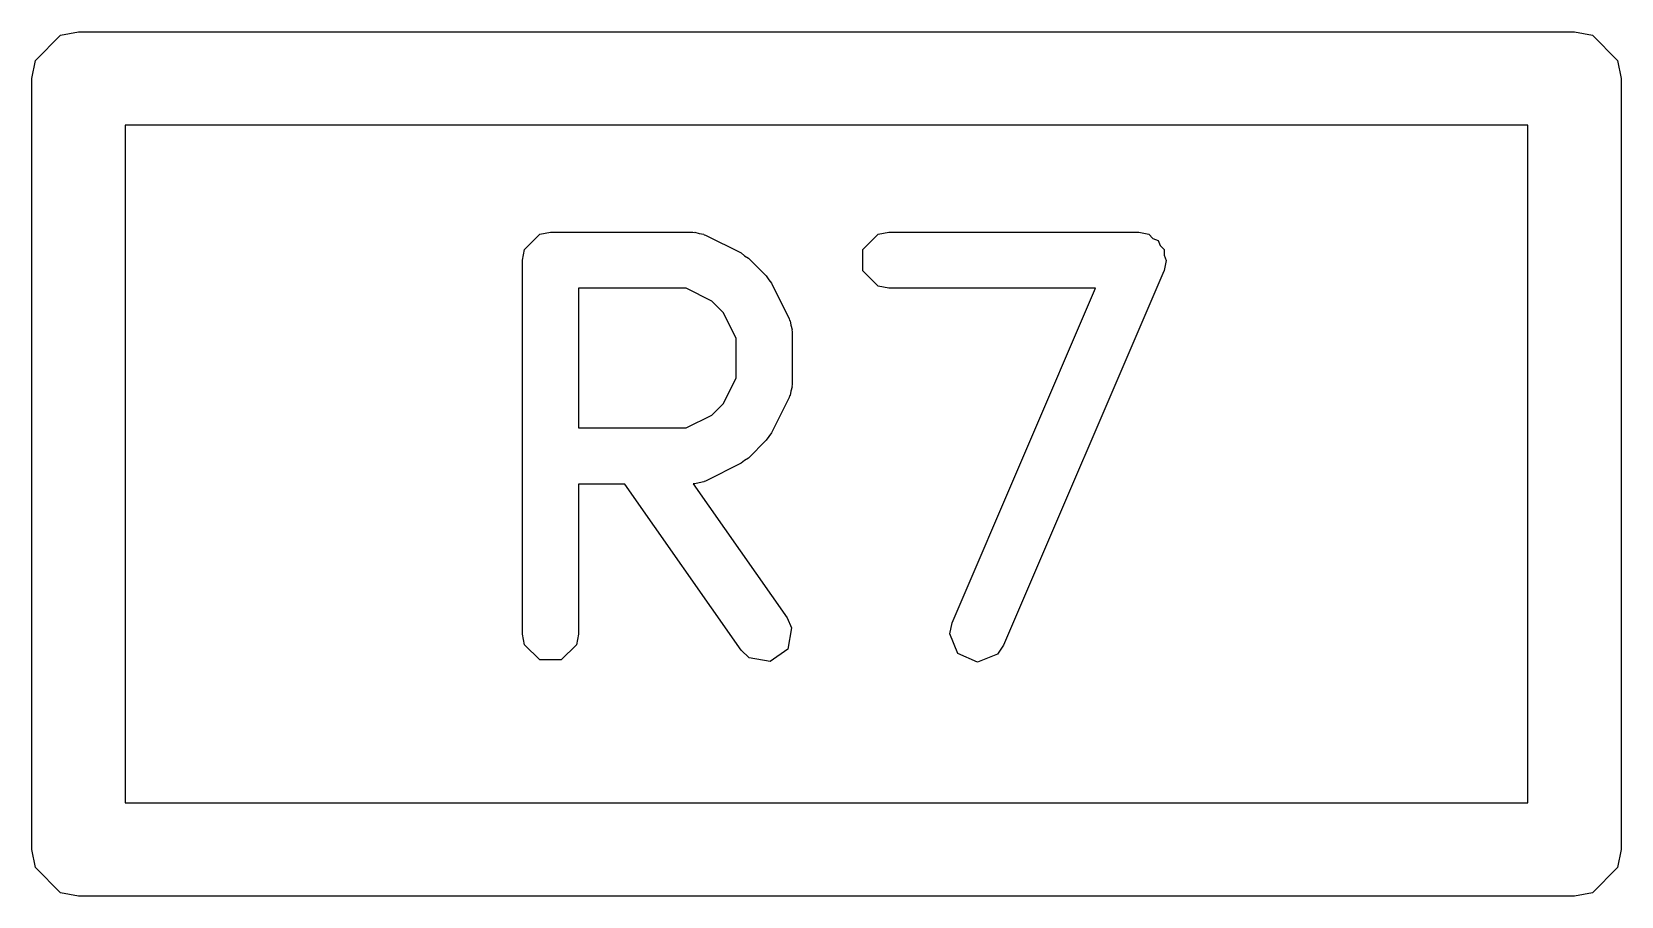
# Model space of a CAD drawing. Extents: x 1.62 to 8.74, y -6.33 to -1.36.
# Drawn here: x 3.6565 to 3.7235, y -3.0082 to -2.9718 of the extents above; entities that cross this region are included whole.
import ezdxf

# ---------------------------------------------------------------- set-up
doc = ezdxf.new("R2010")
doc.units = 0
doc.header["$MEASUREMENT"] = 0
doc.layers.add('BLACK', color=7, linetype='CONTINUOUS')

msp = doc.modelspace()

# ---------------------------------------------------------------- linework, layer by layer
at = {"layer": 'BLACK', "linetype": 'CONTINUOUS'}
for p, q in [((3.656685, -2.973007), (3.657751, -2.971941)), ((3.657751, -2.971941), (3.658504, -2.971791)), ((3.658504, -2.971791), (3.721496, -2.971791)), ((3.721496, -2.971791), (3.722249, -2.971941)), ((3.722249, -2.971941), (3.723315, -2.973007)), ((3.656535, -2.97376), (3.656685, -2.973007)), ((3.723315, -2.973007), (3.723465, -2.97376)), ((3.656535, -3.00624), (3.656535, -2.97376)), ((3.723465, -2.97376), (3.723465, -3.00624)), ((3.660472, -2.975728), (3.660472, -3.004272)), ((3.719528, -2.975728), (3.660472, -2.975728)), ((3.719528, -3.004272), (3.719528, -2.975728)), ((3.677285, -2.980962), (3.677924, -2.980323)), ((3.677924, -2.980323), (3.678376, -2.980233)), ((3.678376, -2.980233), (3.684376, -2.980233)), ((3.684376, -2.980233), (3.684434, -2.980245)), ((3.684434, -2.980245), (3.684459, -2.980236)), ((3.684459, -2.980236), (3.684642, -2.980286)), ((3.684642, -2.980286), (3.684828, -2.980323)), ((3.684828, -2.980323), (3.684847, -2.980342)), ((3.684847, -2.980342), (3.684904, -2.980358)), ((3.691533, -2.980962), (3.692173, -2.980323)), ((3.692173, -2.980323), (3.692625, -2.980233)), ((3.692625, -2.980233), (3.703123, -2.980233)), ((3.703123, -2.980233), (3.703133, -2.980235)), ((3.703133, -2.980235), (3.703138, -2.980233)), ((3.703138, -2.980233), (3.70315, -2.980239)), ((3.70315, -2.980239), (3.703575, -2.980323)), ((3.703575, -2.980323), (3.703746, -2.980494)), ((3.677195, -2.981414), (3.677285, -2.980962)), ((3.684904, -2.980358), (3.686404, -2.981108)), ((3.691533, -2.981866), (3.691533, -2.980962)), ((3.703746, -2.980494), (3.703969, -2.98059)), ((3.703969, -2.98059), (3.704053, -2.980801)), ((3.704053, -2.980801), (3.704215, -2.980962)), ((3.704215, -2.980962), (3.704215, -2.981204)), ((3.677195, -2.997162), (3.677195, -2.981414)), ((3.686404, -2.981108), (3.686553, -2.981224)), ((3.686553, -2.981224), (3.686711, -2.981329)), ((3.686711, -2.981329), (3.687461, -2.982079)), ((3.704215, -2.981204), (3.704304, -2.981429)), ((3.704304, -2.981429), (3.704215, -2.981853)), ((3.687461, -2.982079), (3.687566, -2.982237)), ((3.687566, -2.982237), (3.687682, -2.982386)), ((3.692173, -2.982506), (3.691533, -2.981866)), ((3.704209, -2.98188), (3.69746, -2.997628)), ((3.704211, -2.98187), (3.704209, -2.98188)), ((3.704215, -2.981866), (3.704211, -2.98187)), ((3.704215, -2.981853), (3.704215, -2.981866)), ((3.684097, -2.982596), (3.679558, -2.982596)), ((3.679558, -2.982596), (3.679558, -2.988482)), ((3.685176, -2.983135), (3.684097, -2.982596)), ((3.687682, -2.982386), (3.688432, -2.983886)), ((3.692625, -2.982596), (3.692173, -2.982506)), ((3.701332, -2.982596), (3.692625, -2.982596)), ((3.695289, -2.996697), (3.701332, -2.982596)), ((3.685655, -2.983614), (3.685176, -2.983135)), ((3.686194, -2.984693), (3.685655, -2.983614)), ((3.688432, -2.983886), (3.688447, -2.983943)), ((3.688447, -2.983943), (3.688466, -2.983962)), ((3.688466, -2.983962), (3.688503, -2.984148)), ((3.688503, -2.984148), (3.688553, -2.98433)), ((3.688553, -2.98433), (3.688545, -2.984356)), ((3.688545, -2.984356), (3.688556, -2.984414)), ((3.686194, -2.986385), (3.686194, -2.984693)), ((3.688556, -2.984414), (3.688556, -2.986664)), ((3.685655, -2.987464), (3.686194, -2.986385)), ((3.688503, -2.98693), (3.688466, -2.987116)), ((3.688553, -2.986747), (3.688503, -2.98693)), ((3.688556, -2.986664), (3.688545, -2.986722)), ((3.688545, -2.986722), (3.688553, -2.986747)), ((3.685176, -2.987943), (3.685655, -2.987464)), ((3.688432, -2.987192), (3.687682, -2.988692)), ((3.688447, -2.987135), (3.688432, -2.987192)), ((3.688466, -2.987116), (3.688447, -2.987135)), ((3.684097, -2.988482), (3.685176, -2.987943)), ((3.679558, -2.988482), (3.684097, -2.988482)), ((3.687461, -2.988999), (3.686711, -2.989749)), ((3.687566, -2.988841), (3.687461, -2.988999)), ((3.687682, -2.988692), (3.687566, -2.988841)), ((3.686404, -2.98997), (3.684904, -2.99072)), ((3.686553, -2.989854), (3.686404, -2.98997)), ((3.686711, -2.989749), (3.686553, -2.989854)), ((3.681511, -2.990845), (3.679558, -2.990845)), ((3.679558, -2.990845), (3.679558, -2.997162)), ((3.686408, -2.99784), (3.681511, -2.990845)), ((3.684434, -2.990833), (3.684392, -2.990841)), ((3.684392, -2.990841), (3.688343, -2.996485)), ((3.684459, -2.990842), (3.684434, -2.990833)), ((3.684642, -2.990792), (3.684459, -2.990842)), ((3.684828, -2.990755), (3.684642, -2.990792)), ((3.684847, -2.990735), (3.684828, -2.990755)), ((3.684904, -2.99072), (3.684847, -2.990735)), ((3.688343, -2.996485), (3.688528, -2.996907)), ((3.688528, -2.996907), (3.688371, -2.997797)), ((3.695193, -2.997148), (3.695289, -2.996697)), ((3.677285, -2.997614), (3.677195, -2.997162)), ((3.677924, -2.998254), (3.677285, -2.997614)), ((3.679468, -2.997614), (3.678828, -2.998254)), ((3.679558, -2.997162), (3.679468, -2.997614)), ((3.695529, -2.997987), (3.695193, -2.997148)), ((3.69746, -2.997628), (3.697199, -2.998008)), ((3.678828, -2.998254), (3.677924, -2.998254)), ((3.686741, -2.998159), (3.686408, -2.99784)), ((3.687631, -2.998316), (3.686741, -2.998159)), ((3.688371, -2.997797), (3.687631, -2.998316)), ((3.69636, -2.998344), (3.695529, -2.997987)), ((3.697199, -2.998008), (3.69636, -2.998344)), ((3.660472, -3.004272), (3.719528, -3.004272)), ((3.656685, -3.006993), (3.656535, -3.00624)), ((3.723465, -3.00624), (3.723315, -3.006993)), ((3.657751, -3.008059), (3.656685, -3.006993)), ((3.723315, -3.006993), (3.722249, -3.008059)), ((3.658504, -3.008209), (3.657751, -3.008059)), ((3.721496, -3.008209), (3.658504, -3.008209)), ((3.722249, -3.008059), (3.721496, -3.008209))]:
    msp.add_line(p, q, dxfattribs=at)

doc.saveas('drawing.dxf')
